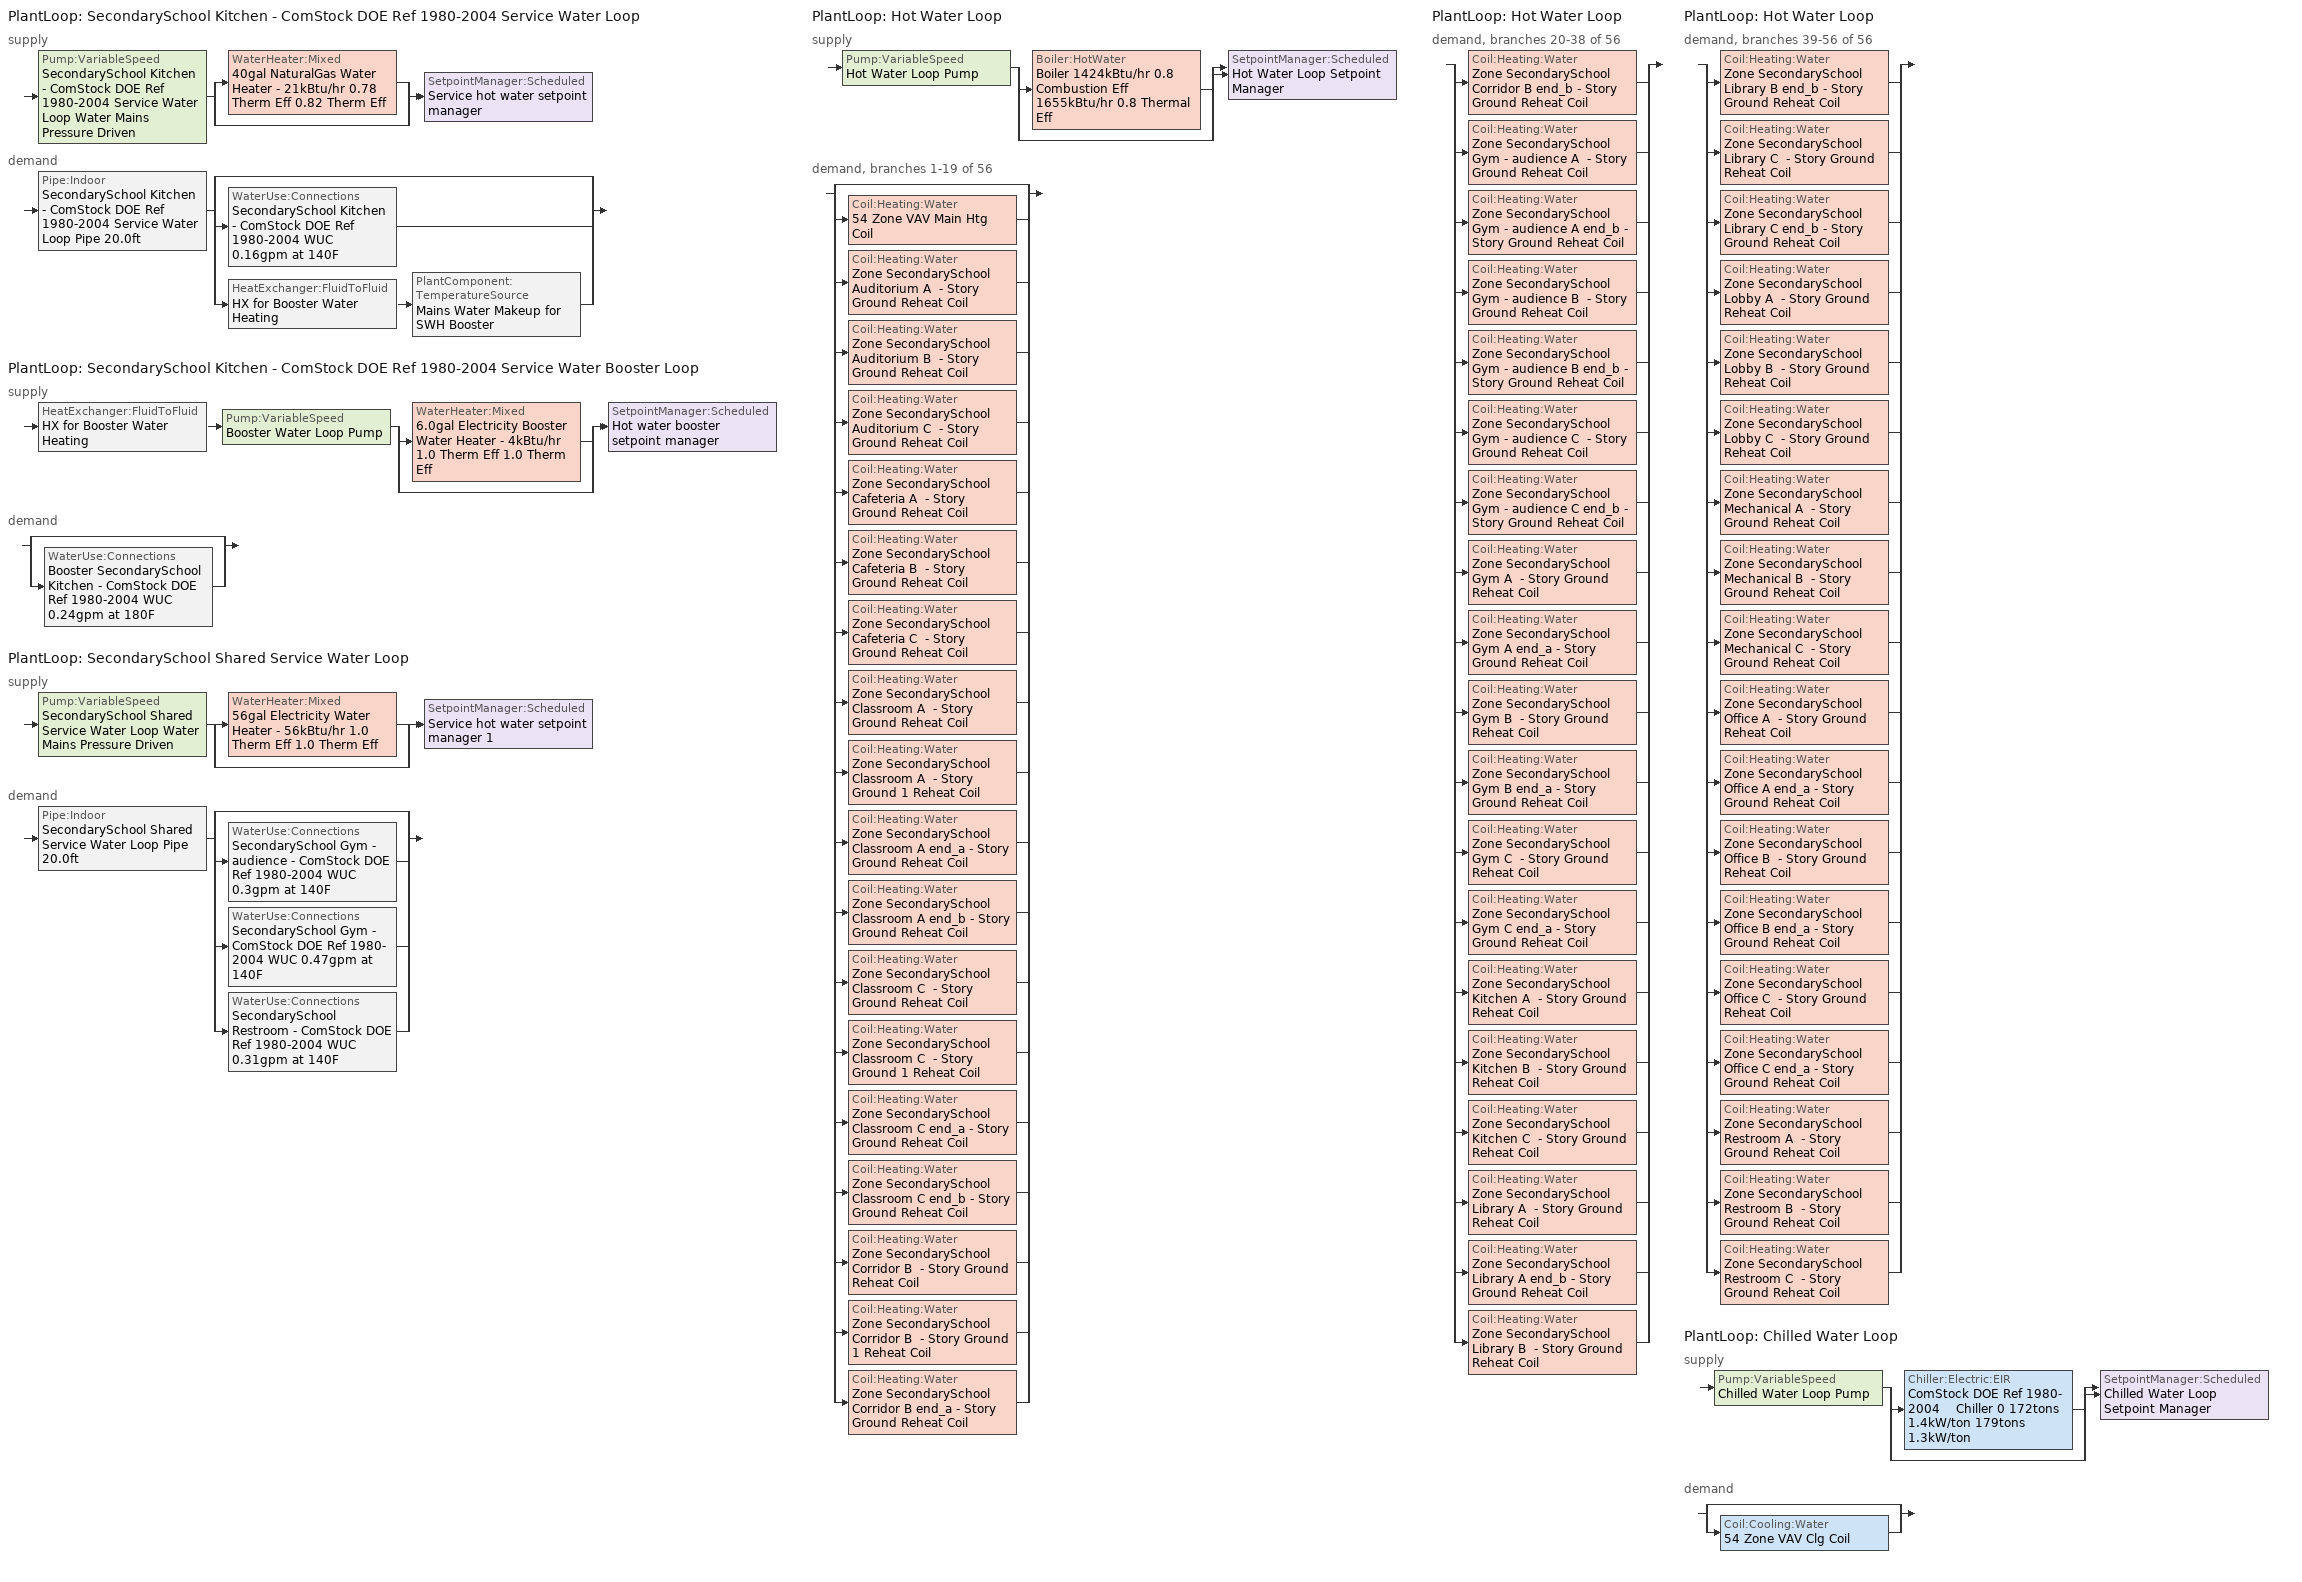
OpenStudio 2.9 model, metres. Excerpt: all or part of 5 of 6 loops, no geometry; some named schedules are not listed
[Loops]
PlantLoop 'SecondarySchool Kitchen - ComStock DOE Ref 1980-2004 Service Water Loop'
 supply: Pump:VariableSpeed 'SecondarySchool Kitchen - ComStock DOE Ref 1980-2004 Service Water Loop Water Mains Pressure Driven' > split
  | WaterHeater:Mixed '40gal NaturalGas Water Heater - 21kBtu/hr 0.78 Therm Eff 0.82 Therm Eff'
  | bypass
  join > SetpointManager:Scheduled 'Service hot water setpoint manager'
 demand: Pipe:Indoor 'SecondarySchool Kitchen - ComStock DOE Ref 1980-2004 Service Water Loop Pipe 20.0ft' > split
  | bypass
  | WaterUse:Connections 'SecondarySchool Kitchen - ComStock DOE Ref 1980-2004 WUC 0.16gpm at 140F'
  | HeatExchanger:FluidToFluid 'HX for Booster Water Heating' > PlantComponent:TemperatureSource 'Mains Water Makeup for SWH Booster'
PlantLoop 'SecondarySchool Kitchen - ComStock DOE Ref 1980-2004 Service Water Booster Loop'
 supply: HeatExchanger:FluidToFluid 'HX for Booster Water Heating' > Pump:VariableSpeed 'Booster Water Loop Pump' > split
  | WaterHeater:Mixed '6.0gal Electricity Booster Water Heater - 4kBtu/hr 1.0 Therm Eff 1.0 Therm Eff'
  | bypass
  join > SetpointManager:Scheduled 'Hot water booster setpoint manager'
 demand: split
  | bypass
  | WaterUse:Connections 'Booster SecondarySchool Kitchen - ComStock DOE Ref 1980-2004 WUC 0.24gpm at 180F'
PlantLoop 'SecondarySchool Shared Service Water Loop'
 supply: Pump:VariableSpeed 'SecondarySchool Shared Service Water Loop Water Mains Pressure Driven' > split
  | WaterHeater:Mixed '56gal Electricity Water Heater - 56kBtu/hr 1.0 Therm Eff 1.0 Therm Eff'
  | bypass
  join > SetpointManager:Scheduled 'Service hot water setpoint manager 1'
 demand: Pipe:Indoor 'SecondarySchool Shared Service Water Loop Pipe 20.0ft' > split
  | bypass
  | WaterUse:Connections 'SecondarySchool Gym - audience - ComStock DOE Ref 1980-2004 WUC 0.3gpm at 140F'
  | WaterUse:Connections 'SecondarySchool Gym - ComStock DOE Ref 1980-2004 WUC 0.47gpm at 140F'
  | WaterUse:Connections 'SecondarySchool Restroom - ComStock DOE Ref 1980-2004 WUC 0.31gpm at 140F'
PlantLoop 'Hot Water Loop'
 supply: Pump:VariableSpeed 'Hot Water Loop Pump' > split
  | Boiler:HotWater 'Boiler 1424kBtu/hr 0.8 Combustion Eff 1655kBtu/hr 0.8 Thermal Eff'
  | bypass
  join > SetpointManager:Scheduled 'Hot Water Loop Setpoint Manager'
 demand, branches 1-19 of 56: split
  | bypass
  | Coil:Heating:Water '54 Zone VAV Main Htg Coil'
  | Coil:Heating:Water 'Zone SecondarySchool Auditorium A  - Story Ground Reheat Coil'
  | Coil:Heating:Water 'Zone SecondarySchool Auditorium B  - Story Ground Reheat Coil'
  | Coil:Heating:Water 'Zone SecondarySchool Auditorium C  - Story Ground Reheat Coil'
  | Coil:Heating:Water 'Zone SecondarySchool Cafeteria A  - Story Ground Reheat Coil'
  | Coil:Heating:Water 'Zone SecondarySchool Cafeteria B  - Story Ground Reheat Coil'
  | Coil:Heating:Water 'Zone SecondarySchool Cafeteria C  - Story Ground Reheat Coil'
  | Coil:Heating:Water 'Zone SecondarySchool Classroom A  - Story Ground Reheat Coil'
  | Coil:Heating:Water 'Zone SecondarySchool Classroom A  - Story Ground 1 Reheat Coil'
  | Coil:Heating:Water 'Zone SecondarySchool Classroom A end_a - Story Ground Reheat Coil'
  | Coil:Heating:Water 'Zone SecondarySchool Classroom A end_b - Story Ground Reheat Coil'
  | Coil:Heating:Water 'Zone SecondarySchool Classroom C  - Story Ground Reheat Coil'
  | Coil:Heating:Water 'Zone SecondarySchool Classroom C  - Story Ground 1 Reheat Coil'
  | Coil:Heating:Water 'Zone SecondarySchool Classroom C end_a - Story Ground Reheat Coil'
  | Coil:Heating:Water 'Zone SecondarySchool Classroom C end_b - Story Ground Reheat Coil'
  | Coil:Heating:Water 'Zone SecondarySchool Corridor B  - Story Ground Reheat Coil'
  | Coil:Heating:Water 'Zone SecondarySchool Corridor B  - Story Ground 1 Reheat Coil'
  | Coil:Heating:Water 'Zone SecondarySchool Corridor B end_a - Story Ground Reheat Coil'
PlantLoop 'Hot Water Loop'
 demand, branches 20-38 of 56: split
  | Coil:Heating:Water 'Zone SecondarySchool Corridor B end_b - Story Ground Reheat Coil'
  | Coil:Heating:Water 'Zone SecondarySchool Gym - audience A  - Story Ground Reheat Coil'
  | Coil:Heating:Water 'Zone SecondarySchool Gym - audience A end_b - Story Ground Reheat Coil'
  | Coil:Heating:Water 'Zone SecondarySchool Gym - audience B  - Story Ground Reheat Coil'
  | Coil:Heating:Water 'Zone SecondarySchool Gym - audience B end_b - Story Ground Reheat Coil'
  | Coil:Heating:Water 'Zone SecondarySchool Gym - audience C  - Story Ground Reheat Coil'
  | Coil:Heating:Water 'Zone SecondarySchool Gym - audience C end_b - Story Ground Reheat Coil'
  | Coil:Heating:Water 'Zone SecondarySchool Gym A  - Story Ground Reheat Coil'
  | Coil:Heating:Water 'Zone SecondarySchool Gym A end_a - Story Ground Reheat Coil'
  | Coil:Heating:Water 'Zone SecondarySchool Gym B  - Story Ground Reheat Coil'
  | Coil:Heating:Water 'Zone SecondarySchool Gym B end_a - Story Ground Reheat Coil'
  | Coil:Heating:Water 'Zone SecondarySchool Gym C  - Story Ground Reheat Coil'
  | Coil:Heating:Water 'Zone SecondarySchool Gym C end_a - Story Ground Reheat Coil'
  | Coil:Heating:Water 'Zone SecondarySchool Kitchen A  - Story Ground Reheat Coil'
  | Coil:Heating:Water 'Zone SecondarySchool Kitchen B  - Story Ground Reheat Coil'
  | Coil:Heating:Water 'Zone SecondarySchool Kitchen C  - Story Ground Reheat Coil'
  | Coil:Heating:Water 'Zone SecondarySchool Library A  - Story Ground Reheat Coil'
  | Coil:Heating:Water 'Zone SecondarySchool Library A end_b - Story Ground Reheat Coil'
  | Coil:Heating:Water 'Zone SecondarySchool Library B  - Story Ground Reheat Coil'
PlantLoop 'Hot Water Loop'
 demand, branches 39-56 of 56: split
  | Coil:Heating:Water 'Zone SecondarySchool Library B end_b - Story Ground Reheat Coil'
  | Coil:Heating:Water 'Zone SecondarySchool Library C  - Story Ground Reheat Coil'
  | Coil:Heating:Water 'Zone SecondarySchool Library C end_b - Story Ground Reheat Coil'
  | Coil:Heating:Water 'Zone SecondarySchool Lobby A  - Story Ground Reheat Coil'
  | Coil:Heating:Water 'Zone SecondarySchool Lobby B  - Story Ground Reheat Coil'
  | Coil:Heating:Water 'Zone SecondarySchool Lobby C  - Story Ground Reheat Coil'
  | Coil:Heating:Water 'Zone SecondarySchool Mechanical A  - Story Ground Reheat Coil'
  | Coil:Heating:Water 'Zone SecondarySchool Mechanical B  - Story Ground Reheat Coil'
  | Coil:Heating:Water 'Zone SecondarySchool Mechanical C  - Story Ground Reheat Coil'
  | Coil:Heating:Water 'Zone SecondarySchool Office A  - Story Ground Reheat Coil'
  | Coil:Heating:Water 'Zone SecondarySchool Office A end_a - Story Ground Reheat Coil'
  | Coil:Heating:Water 'Zone SecondarySchool Office B  - Story Ground Reheat Coil'
  | Coil:Heating:Water 'Zone SecondarySchool Office B end_a - Story Ground Reheat Coil'
  | Coil:Heating:Water 'Zone SecondarySchool Office C  - Story Ground Reheat Coil'
  | Coil:Heating:Water 'Zone SecondarySchool Office C end_a - Story Ground Reheat Coil'
  | Coil:Heating:Water 'Zone SecondarySchool Restroom A  - Story Ground Reheat Coil'
  | Coil:Heating:Water 'Zone SecondarySchool Restroom B  - Story Ground Reheat Coil'
  | Coil:Heating:Water 'Zone SecondarySchool Restroom C  - Story Ground Reheat Coil'
PlantLoop 'Chilled Water Loop'
 supply: Pump:VariableSpeed 'Chilled Water Loop Pump' > split
  | Chiller:Electric:EIR 'ComStock DOE Ref 1980-2004    Chiller 0 172tons 1.4kW/ton 179tons 1.3kW/ton'
  | bypass
  join > SetpointManager:Scheduled 'Chilled Water Loop Setpoint Manager'
 demand: split
  | bypass
  | Coil:Cooling:Water '54 Zone VAV Clg Coil'
[Construction]
Uninsulated copper pipe 0.75in type L: Copper pipe 0.75in type L
Uninsulated copper pipe 0.75in type L 1: Copper pipe 0.75in type L 1
[Material] Roughness=Smooth; Thickness {m}=0.001143; Conductivity {W/m-K}=386; Density {kg/m3}=8906.27; Specific Heat {J/kg-K}=385.1856; Thermal Absorptance=0.9; Solar Absorptance=0.7; Visible Absorptance=0.7
Copper pipe 0.75in type L; Copper pipe 0.75in type L 1
[WaterUse:Connections]
Name | Water Use Equipment Name 1
SecondarySchool Gym - audience - ComStock DOE Ref 1980-2004 WUC 0.3gpm at 140F | SecondarySchool Gym - audience - ComStock DOE Ref 1980-2004 Service Water Use 0.3gpm at 140F
SecondarySchool Gym - ComStock DOE Ref 1980-2004 WUC 0.47gpm at 140F | SecondarySchool Gym - ComStock DOE Ref 1980-2004 Service Water Use 0.47gpm at 140F
Booster SecondarySchool Kitchen - ComStock DOE Ref 1980-2004 WUC 0.24gpm at 180F | Booster SecondarySchool Kitchen - ComStock DOE Ref 1980-2004 Service Water Use 0.24gpm at 180F
SecondarySchool Kitchen - ComStock DOE Ref 1980-2004 WUC 0.16gpm at 140F | SecondarySchool Kitchen - ComStock DOE Ref 1980-2004 Service Water Use 0.16gpm at 140F
SecondarySchool Restroom - ComStock DOE Ref 1980-2004 WUC 0.31gpm at 140F | SecondarySchool Restroom - ComStock DOE Ref 1980-2004 Service Water Use 0.31gpm at 140F
[WaterUse:Equipment:Definition] Sensible Fraction Schedule=Fraction Sensible - 0.2; Latent Fraction Schedule=Fraction Latent - 0.05
Name | Peak Flow Rate {m3/s} | Target Temperature Schedule
SecondarySchool Gym - audience - ComStock DOE Ref 1980-2004 Service Water Use Def 0.3gpm | 1.88363e-05 | Mixed Water At Faucet Temp - 140F
SecondarySchool Gym - ComStock DOE Ref 1980-2004 Service Water Use Def 0.47gpm | 2.98364e-05 | Mixed Water At Faucet Temp - 140F 1
Booster SecondarySchool Kitchen - ComStock DOE Ref 1980-2004 Service Water Use Def 0.24gpm | 1.48873e-05 | Mixed Water At Faucet Temp - 180F
SecondarySchool Kitchen - ComStock DOE Ref 1980-2004 Service Water Use Def 0.16gpm | 9.92483e-06 | Mixed Water At Faucet Temp - 140F 2
SecondarySchool Restroom - ComStock DOE Ref 1980-2004 Service Water Use Def 0.31gpm | 1.94903e-05 | Mixed Water At Faucet Temp - 140F 3
[WaterUse:Equipment] Flow Rate Fraction Schedule=SchoolSecondary BLDG_SWH_SCH
Name | Water Use Equipment Definition
SecondarySchool Gym - audience - ComStock DOE Ref 1980-2004 Service Water Use 0.3gpm at 140F | SecondarySchool Gym - audience - ComStock DOE Ref 1980-2004 Service Water Use Def 0.3gpm
SecondarySchool Gym - ComStock DOE Ref 1980-2004 Service Water Use 0.47gpm at 140F | SecondarySchool Gym - ComStock DOE Ref 1980-2004 Service Water Use Def 0.47gpm
Booster SecondarySchool Kitchen - ComStock DOE Ref 1980-2004 Service Water Use 0.24gpm at 180F | Booster SecondarySchool Kitchen - ComStock DOE Ref 1980-2004 Service Water Use Def 0.24gpm
SecondarySchool Kitchen - ComStock DOE Ref 1980-2004 Service Water Use 0.16gpm at 140F | SecondarySchool Kitchen - ComStock DOE Ref 1980-2004 Service Water Use Def 0.16gpm
SecondarySchool Restroom - ComStock DOE Ref 1980-2004 Service Water Use 0.31gpm at 140F | SecondarySchool Restroom - ComStock DOE Ref 1980-2004 Service Water Use Def 0.31gpm
[PlantLoop] Glycol Concentration=0; Plant Loop Volume {m3}=Autocalculate; Load Distribution Scheme=Optimal
Name | Maximum Loop Temperature {C} | Minimum Loop Temperature {C} | Fluid Type
SecondarySchool Kitchen - ComStock DOE Ref 1980-2004 Service Water Loop; SecondarySchool Shared Service Water Loop | 60 | 10
SecondarySchool Kitchen - ComStock DOE Ref 1980-2004 Service Water Booster Loop
Hot Water Loop |  | 10 | Water
Chilled Water Loop | 40 | 1
[Sizing:Plant] Sizing Option=NonCoincident; Zone Timesteps in Averaging Window=1; Coincident Sizing Factor Mode=None
Name | Loop Type | Design Loop Exit Temperature {C} | Loop Design Temperature Difference {deltaC}
SecondarySchool Kitchen - ComStock DOE Ref 1980-2004 Service Water Loop; SecondarySchool Shared Service Water Loop | Heating | 60 | 5
SecondarySchool Kitchen - ComStock DOE Ref 1980-2004 Service Water Booster Loop | Heating | 82.2222 | 5
Hot Water Loop | Heating | 82.2222 | 11.1111
Chilled Water Loop | Cooling | 6.66667 | 5.61111
[SetpointManager:Scheduled] Control Variable=Temperature
Name | Schedule | Setpoint Node or NodeList
Service hot water setpoint manager | Service Water Loop Temp - 140F | SecondarySchool Kitchen - ComStock DOE Ref 1980-2004 Service Water Loop Supply Outlet Node
Hot water booster setpoint manager | Service Water Booster Temp - 180.00000000000006F | SecondarySchool Kitchen - ComStock DOE Ref 1980-2004 Service Water Booster Loop Supply Outlet Node
Service hot water setpoint manager 1 | Service Water Loop Temp - 140F 1 | SecondarySchool Shared Service Water Loop Supply Outlet Node
Hot Water Loop Setpoint Manager | Hot Water Loop Temp - 180F | Hot Water Loop Supply Outlet Node
Chilled Water Loop Setpoint Manager | Chilled Water Loop Temp - 44F | Chilled Water Loop Supply Outlet Node
[Pump:VariableSpeed] Skin Loss Radiative Fraction=0.5; Design Power Sizing Method=PowerPerFlowPerPressure; Design Electric Power per Unit Flow Rate {W/(m3/s)}=348701.1; Design Shaft Power per Unit Flow Rate per Unit Head {W-s/m3-Pa}=1.28205; Design Minimum Flow Rate Fraction=0
Name | Rated Pump Head {Pa} | Motor Efficiency | Pump Control Type | Rated Power Consumption {W} | Minimum Flow Rate {m3/s} | Fraction of Motor Inefficiencies to Fluid Stream | Coefficient 1 of the Part Load Performance Curve | Coefficient 2 of the Part Load Performance Curve | Coefficient 3 of the Part Load Performance Curve | Coefficient 4 of the Part Load Performance Curve
SecondarySchool Kitchen - ComStock DOE Ref 1980-2004 Service Water Loop Water Mains Pressure Driven; SecondarySchool Shared Service Water Loop Water Mains Pressure Driven | 0.001 | 0.855 | Continuous
Booster Water Loop Pump | 0 | 1 | Continuous | 0 | 0
Hot Water Loop Pump | 179344 | 0.895 | Intermittent
Chilled Water Loop Pump | 179344 | 0.917 | Intermittent |  |  | 0 | 0 | 1 | 0 | 0
[WaterHeater:Mixed] Deadband Temperature Difference {deltaC}=2; Heater Control Type=Cycle; Off Cycle Parasitic Fuel Consumption Rate {W}=0; Off Cycle Parasitic Heat Fraction to Tank=0; On Cycle Parasitic Fuel Consumption Rate {W}=0; On Cycle Parasitic Heat Fraction to Tank=0; Ambient Temperature Indicator=Schedule; Use Side Effectiveness=1; Source Side Effectiveness=1; Use Side Design Flow Rate {m3/s}=autosize; Source Side Design Flow Rate {m3/s}=autosize; Indirect Water Heating Recovery Time {hr}=1.5; Source Side Flow Control Mode=IndirectHeatPrimarySetpoint
Name | Tank Volume {m3} | Setpoint Temperature Schedule | Maximum Temperature Limit {C} | Heater Maximum Capacity {W} | Heater Fuel Type | Heater Thermal Efficiency | Off Cycle Parasitic Fuel Type | On Cycle Parasitic Fuel Type | Ambient Temperature Schedule | Off Cycle Loss Coefficient to Ambient Temperature {W/K} | On Cycle Loss Coefficient to Ambient Temperature {W/K}
40gal NaturalGas Water Heater - 21kBtu/hr 0.78 Therm Eff 0.82 Therm Eff | 0.151416 | Service Water Loop Temp - 140F | 60 | 6026.89 | NaturalGas | 0.82 | NaturalGas | NaturalGas | Water Heater Ambient Temp Schedule - 70f | 2.81478 | 2.81478
6.0gal Electricity Booster Water Heater - 4kBtu/hr 1.0 Therm Eff 1.0 Therm Eff | 0.0227125 | Service Water Booster Temp - 180.00000000000006F | 82.2222 | 1157.16 | Electricity | 1 | Electricity | Electricity | Water Heater Ambient Temp Schedule - 70.0 | 2.26162 | 2.26162
56gal Electricity Water Heater - 56kBtu/hr 1.0 Therm Eff 1.0 Therm Eff | 0.213854 | Service Water Loop Temp - 140F 1 | 60 | 16556.9 | Electricity | 1 | Electricity | Electricity | Water Heater Ambient Temp Schedule - 70f 1 | 2.13324 | 2.13324
[Pipe:Indoor] Environment Type=Schedule; Pipe Inside Diameter {m}=0.019939; Pipe Length {m}=6.096
Name | Construction | Ambient Temperature Schedule | Ambient Air Velocity Schedule
SecondarySchool Kitchen - ComStock DOE Ref 1980-2004 Service Water Loop Pipe 20.0ft | Uninsulated copper pipe 0.75in type L | SecondarySchool Kitchen - ComStock DOE Ref 1980-2004 Service Water Loop Piping Air Temp - 70F | SecondarySchool Kitchen - ComStock DOE Ref 1980-2004 Service Water Loop Piping Air Velocity - 0.67mph
SecondarySchool Shared Service Water Loop Pipe 20.0ft | Uninsulated copper pipe 0.75in type L 1 | SecondarySchool Shared Service Water Loop Piping Air Temp - 70F | SecondarySchool Shared Service Water Loop Piping Air Velocity - 0.67mph
[HeatExchanger:FluidToFluid]
HX for Booster Water Heating: Loop Demand Side Design Flow Rate {m3/s}=autosize; Loop Supply Side Design Flow Rate {m3/s}=autosize; Heat Exchange Model Type=Ideal; Heat Exchanger U-Factor Times Area Value {W/K}=autosize; Control Type=UncontrolledOn; Minimum Temperature Difference to Activate Heat Exchanger {deltaC}=0.01; Heat Transfer Metering End Use Type=LoopToLoop; Component Override Cooling Control Temperature Mode=Loop; Sizing Factor=1; Operation Minimum Temperature Limit {C}=0; Operation Maximum Temperature Limit {C}=100
[PlantComponent:TemperatureSource]
Mains Water Makeup for SWH Booster: Design Volume Flow Rate {m3/s}=autosize; Temperature Specification Type=Scheduled; Source Temperature {C}=8; Source Temperature Schedule=Mains Water Temperature
[EnergyManagementSystem:Sensor] Output Variable or Output Meter Index Key=Environment
Name | Output Variable or Output Meter
Mains_Water_Temp_Sen | Site Mains Water Temperature
OAT | Site Outdoor Air Drybulb Temperature
[EnergyManagementSystem:Actuator] Actuated Component Control Type=Schedule Value
Name | Actuated Component | Actuated Component Type
Mains_Water_Temp_Act | Mains Water Temperature | Schedule:Constant
SYS54ZoneVAVHtgSch0 | SecondarySchool HtgSetp | Schedule:Year
SYS54ZoneVAVClgSch0 | SecondarySchool ClgSetp | Schedule:Year
SYS54ZoneVAVHtgSch1 | SecondarySchool HtgSetp BathCorrMechKitchen | Schedule:Year
SYS54ZoneVAVClgSch1 | SecondarySchool ClgSetp BathCorrMechKitchen | Schedule:Year
[EnergyManagementSystem:Program]
Mains_Water_Prg: SET Mains_Water_Temp_Act = Mains_Water_Temp_Sen
SYS54ZoneVAVOptimumStartProg0: IF DaylightSavings==0 && DayOfWeek>1 && Hour==5 && OAT<23.9 && OAT>1.7; SET SYS54ZoneVAVClgSch0 = 29.4; SET SYS54ZoneVAVHtgSch0 = 15.6; ELSEIF DaylightSavings==0 && DayOfWeek==1 && Hour==7 && OAT<23.9 && OAT>1.7; SET SYS54ZoneVAVClgSch0 = 29.4; SET SYS54ZoneVAVHtgSch0 = 15.6; ELSEIF DaylightSavings==1 && DayOfWeek>1 && Hour==4 && OAT<23.9 && OAT>1.7; SET SYS54ZoneVAVClgSch0 = 29.4; SET SYS54ZoneVAVHtgSch0 = 15.6; ELSEIF DaylightSavings==1 && DayOfWeek==1 && Hour==6 && OAT<23.9 && OAT>1.7; SET SYS54ZoneVAVClgSch0 = 29.4; SET SYS54ZoneVAVHtgSch0 = 15.6; ELSE; SET SYS54ZoneVAVClgSch0 = NULL; SET SYS54ZoneVAVHtgSch0 = NULL; ENDIF
SYS54ZoneVAVOptimumStartProg1: IF DaylightSavings==0 && DayOfWeek>1 && Hour==5 && OAT<23.9 && OAT>1.7; SET SYS54ZoneVAVClgSch1 = 29.4; SET SYS54ZoneVAVHtgSch1 = 15.6; ELSEIF DaylightSavings==0 && DayOfWeek==1 && Hour==7 && OAT<23.9 && OAT>1.7; SET SYS54ZoneVAVClgSch1 = 29.4; SET SYS54ZoneVAVHtgSch1 = 15.6; ELSEIF DaylightSavings==1 && DayOfWeek>1 && Hour==4 && OAT<23.9 && OAT>1.7; SET SYS54ZoneVAVClgSch1 = 29.4; SET SYS54ZoneVAVHtgSch1 = 15.6; ELSEIF DaylightSavings==1 && DayOfWeek==1 && Hour==6 && OAT<23.9 && OAT>1.7; SET SYS54ZoneVAVClgSch1 = 29.4; SET SYS54ZoneVAVHtgSch1 = 15.6; ELSE; SET SYS54ZoneVAVClgSch1 = NULL; SET SYS54ZoneVAVHtgSch1 = NULL; ENDIF
[EnergyManagementSystem:ProgramCallingManager]
Mains_Water_Prg_Mgr: BeginTimestepBeforePredictor; Mains_Water_Prg
SYS54ZoneVAVOptimumStartCallingManager0: BeginTimestepBeforePredictor; SYS54ZoneVAVOptimumStartProg0
SYS54ZoneVAVOptimumStartCallingManager1: BeginTimestepBeforePredictor; SYS54ZoneVAVOptimumStartProg1
[Boiler:HotWater]
Boiler 1424kBtu/hr 0.8 Combustion Eff 1655kBtu/hr 0.8 Thermal Eff: Fuel Type=NaturalGas; Nominal Thermal Efficiency=0.8; Efficiency Curve Temperature Evaluation Variable=LeavingBoiler; Normalized Boiler Efficiency Curve=Boiler with No Minimum Turndown; Design Water Outlet Temperature {C}=82.2222; Minimum Part Load Ratio=0; Maximum Part Load Ratio=1.2; Optimum Part Load Ratio=1; Water Outlet Upper Temperature Limit {C}=95; Boiler Flow Mode=LeavingSetpointModulated; Parasitic Electric Load {W}=0; Sizing Factor=1
[Chiller:Electric:EIR]
ComStock DOE Ref 1980-2004    Chiller 0 172tons 1.4kW/ton 179tons 1.3kW/ton: Reference Capacity {W}=Autosize; Reference COP {W/W}=2.80239; Reference Leaving Chilled Water Temperature {C}=6.66667; Reference Entering Condenser Fluid Temperature {C}=35; Cooling Capacity Function of Temperature Curve=AirCooled_Chiller_2010_PathA_CAPFT; Electric Input to Cooling Output Ratio Function of Temperature Curve=AirCooled_Chiller_2010_PathA_EIRFT; Electric Input to Cooling Output Ratio Function of Part Load Ratio Curve=AirCooled_Chiller_AllCapacities_2004_2010_EIRFPLR; Minimum Part Load Ratio=0.15; Maximum Part Load Ratio=1; Optimum Part Load Ratio=1; Minimum Unloading Ratio=0.25; Condenser Type=AirCooled; Leaving Chilled Water Lower Temperature Limit {C}=2.22222; Chiller Flow Mode=ConstantFlow; Design Heat Recovery Water Flow Rate {m3/s}=0; Sizing Factor=1; Basin Heater Capacity {W/K}=0; Basin Heater Setpoint Temperature {C}=10
[Coil:Heating:Water] Availability Schedule=Always On Discrete; Rated Inlet Water Temperature {C}=82.2222; Rated Outlet Water Temperature {C}=71.1111
Name | Rated Inlet Air Temperature {C} | Rated Outlet Air Temperature {C}
54 Zone VAV Main Htg Coil | 7.22222 | 12.7778
Zone SecondarySchool Auditorium A  - Story Ground Reheat Coil; Zone SecondarySchool Auditorium B  - Story Ground Reheat Coil; Zone SecondarySchool Auditorium C  - Story Ground Reheat Coil; Zone SecondarySchool Cafeteria A  - Story Ground Reheat Coil; Zone SecondarySchool Cafeteria B  - Story Ground Reheat Coil; Zone SecondarySchool Cafeteria C  - Story Ground Reheat Coil; Zone SecondarySchool Classroom A  - Story Ground Reheat Coil; Zone SecondarySchool Classroom A  - Story Ground 1 Reheat Coil; Zone SecondarySchool Classroom A end_a - Story Ground Reheat Coil; Zone SecondarySchool Classroom A end_b - Story Ground Reheat Coil; Zone SecondarySchool Classroom C  - Story Ground Reheat Coil; Zone SecondarySchool Classroom C  - Story Ground 1 Reheat Coil; Zone SecondarySchool Classroom C end_a - Story Ground Reheat Coil; Zone SecondarySchool Classroom C end_b - Story Ground Reheat Coil; Zone SecondarySchool Corridor B  - Story Ground Reheat Coil; Zone SecondarySchool Corridor B  - Story Ground 1 Reheat Coil; Zone SecondarySchool Corridor B end_a - Story Ground Reheat Coil; Zone SecondarySchool Corridor B end_b - Story Ground Reheat Coil; Zone SecondarySchool Gym - audience A  - Story Ground Reheat Coil; Zone SecondarySchool Gym - audience A end_b - Story Ground Reheat Coil; Zone SecondarySchool Gym - audience B  - Story Ground Reheat Coil; Zone SecondarySchool Gym - audience B end_b - Story Ground Reheat Coil; Zone SecondarySchool Gym - audience C  - Story Ground Reheat Coil; Zone SecondarySchool Gym - audience C end_b - Story Ground Reheat Coil; Zone SecondarySchool Gym A  - Story Ground Reheat Coil; Zone SecondarySchool Gym A end_a - Story Ground Reheat Coil; Zone SecondarySchool Gym B  - Story Ground Reheat Coil; Zone SecondarySchool Gym B end_a - Story Ground Reheat Coil; Zone SecondarySchool Gym C  - Story Ground Reheat Coil; Zone SecondarySchool Gym C end_a - Story Ground Reheat Coil; Zone SecondarySchool Kitchen A  - Story Ground Reheat Coil; Zone SecondarySchool Kitchen B  - Story Ground Reheat Coil; Zone SecondarySchool Kitchen C  - Story Ground Reheat Coil; Zone SecondarySchool Library A  - Story Ground Reheat Coil; Zone SecondarySchool Library A end_b - Story Ground Reheat Coil; Zone SecondarySchool Library B  - Story Ground Reheat Coil; Zone SecondarySchool Library B end_b - Story Ground Reheat Coil; Zone SecondarySchool Library C  - Story Ground Reheat Coil; Zone SecondarySchool Library C end_b - Story Ground Reheat Coil; Zone SecondarySchool Lobby A  - Story Ground Reheat Coil; Zone SecondarySchool Lobby B  - Story Ground Reheat Coil; Zone SecondarySchool Lobby C  - Story Ground Reheat Coil; Zone SecondarySchool Mechanical A  - Story Ground Reheat Coil; Zone SecondarySchool Mechanical B  - Story Ground Reheat Coil; Zone SecondarySchool Mechanical C  - Story Ground Reheat Coil; Zone SecondarySchool Office A  - Story Ground Reheat Coil; Zone SecondarySchool Office A end_a - Story Ground Reheat Coil; Zone SecondarySchool Office B  - Story Ground Reheat Coil; Zone SecondarySchool Office B end_a - Story Ground Reheat Coil; Zone SecondarySchool Office C  - Story Ground Reheat Coil; Zone SecondarySchool Office C end_a - Story Ground Reheat Coil; Zone SecondarySchool Restroom A  - Story Ground Reheat Coil; Zone SecondarySchool Restroom B  - Story Ground Reheat Coil; Zone SecondarySchool Restroom C  - Story Ground Reheat Coil | 12.7778 | 40
[Controller:WaterCoil] Minimum Actuated Flow {m3/s}=0
Name | Water Coil | Action | Controller Convergence Tolerance {deltaC}
54 Zone VAV Main Htg Coil Controller | 54 Zone VAV Main Htg Coil | Normal | 0.0001
54 Zone VAV Clg Coil Controller | 54 Zone VAV Clg Coil | Reverse
Zone SecondarySchool Auditorium A  - Story Ground Reheat Coil Controller | Zone SecondarySchool Auditorium A  - Story Ground Reheat Coil | Normal | 0.0001
Zone SecondarySchool Auditorium B  - Story Ground Reheat Coil Controller | Zone SecondarySchool Auditorium B  - Story Ground Reheat Coil | Normal | 0.0001
Zone SecondarySchool Auditorium C  - Story Ground Reheat Coil Controller | Zone SecondarySchool Auditorium C  - Story Ground Reheat Coil | Normal | 0.0001
Zone SecondarySchool Cafeteria A  - Story Ground Reheat Coil Controller | Zone SecondarySchool Cafeteria A  - Story Ground Reheat Coil | Normal | 0.0001
Zone SecondarySchool Cafeteria B  - Story Ground Reheat Coil Controller | Zone SecondarySchool Cafeteria B  - Story Ground Reheat Coil | Normal | 0.0001
Zone SecondarySchool Cafeteria C  - Story Ground Reheat Coil Controller | Zone SecondarySchool Cafeteria C  - Story Ground Reheat Coil | Normal | 0.0001
Zone SecondarySchool Classroom A  - Story Ground Reheat Coil Controller | Zone SecondarySchool Classroom A  - Story Ground Reheat Coil | Normal | 0.0001
Zone SecondarySchool Classroom A  - Story Ground 1 Reheat Coil Controller | Zone SecondarySchool Classroom A  - Story Ground 1 Reheat Coil | Normal | 0.0001
Zone SecondarySchool Classroom A end_a - Story Ground Reheat Coil Controller | Zone SecondarySchool Classroom A end_a - Story Ground Reheat Coil | Normal | 0.0001
Zone SecondarySchool Classroom A end_b - Story Ground Reheat Coil Controller | Zone SecondarySchool Classroom A end_b - Story Ground Reheat Coil | Normal | 0.0001
Zone SecondarySchool Classroom C  - Story Ground Reheat Coil Controller | Zone SecondarySchool Classroom C  - Story Ground Reheat Coil | Normal | 0.0001
Zone SecondarySchool Classroom C  - Story Ground 1 Reheat Coil Controller | Zone SecondarySchool Classroom C  - Story Ground 1 Reheat Coil | Normal | 0.0001
Zone SecondarySchool Classroom C end_a - Story Ground Reheat Coil Controller | Zone SecondarySchool Classroom C end_a - Story Ground Reheat Coil | Normal | 0.0001
Zone SecondarySchool Classroom C end_b - Story Ground Reheat Coil Controller | Zone SecondarySchool Classroom C end_b - Story Ground Reheat Coil | Normal | 0.0001
Zone SecondarySchool Corridor B  - Story Ground Reheat Coil Controller | Zone SecondarySchool Corridor B  - Story Ground Reheat Coil | Normal | 0.0001
Zone SecondarySchool Corridor B  - Story Ground 1 Reheat Coil Controller | Zone SecondarySchool Corridor B  - Story Ground 1 Reheat Coil | Normal | 0.0001
Zone SecondarySchool Corridor B end_a - Story Ground Reheat Coil Controller | Zone SecondarySchool Corridor B end_a - Story Ground Reheat Coil | Normal | 0.0001
Zone SecondarySchool Corridor B end_b - Story Ground Reheat Coil Controller | Zone SecondarySchool Corridor B end_b - Story Ground Reheat Coil | Normal | 0.0001
Zone SecondarySchool Gym - audience A  - Story Ground Reheat Coil Controller | Zone SecondarySchool Gym - audience A  - Story Ground Reheat Coil | Normal | 0.0001
Zone SecondarySchool Gym - audience A end_b - Story Ground Reheat Coil Controller | Zone SecondarySchool Gym - audience A end_b - Story Ground Reheat Coil | Normal | 0.0001
Zone SecondarySchool Gym - audience B  - Story Ground Reheat Coil Controller | Zone SecondarySchool Gym - audience B  - Story Ground Reheat Coil | Normal | 0.0001
Zone SecondarySchool Gym - audience B end_b - Story Ground Reheat Coil Controller | Zone SecondarySchool Gym - audience B end_b - Story Ground Reheat Coil | Normal | 0.0001
Zone SecondarySchool Gym - audience C  - Story Ground Reheat Coil Controller | Zone SecondarySchool Gym - audience C  - Story Ground Reheat Coil | Normal | 0.0001
Zone SecondarySchool Gym - audience C end_b - Story Ground Reheat Coil Controller | Zone SecondarySchool Gym - audience C end_b - Story Ground Reheat Coil | Normal | 0.0001
Zone SecondarySchool Gym A  - Story Ground Reheat Coil Controller | Zone SecondarySchool Gym A  - Story Ground Reheat Coil | Normal | 0.0001
Zone SecondarySchool Gym A end_a - Story Ground Reheat Coil Controller | Zone SecondarySchool Gym A end_a - Story Ground Reheat Coil | Normal | 0.0001
Zone SecondarySchool Gym B  - Story Ground Reheat Coil Controller | Zone SecondarySchool Gym B  - Story Ground Reheat Coil | Normal | 0.0001
Zone SecondarySchool Gym B end_a - Story Ground Reheat Coil Controller | Zone SecondarySchool Gym B end_a - Story Ground Reheat Coil | Normal | 0.0001
Zone SecondarySchool Gym C  - Story Ground Reheat Coil Controller | Zone SecondarySchool Gym C  - Story Ground Reheat Coil | Normal | 0.0001
Zone SecondarySchool Gym C end_a - Story Ground Reheat Coil Controller | Zone SecondarySchool Gym C end_a - Story Ground Reheat Coil | Normal | 0.0001
Zone SecondarySchool Kitchen A  - Story Ground Reheat Coil Controller | Zone SecondarySchool Kitchen A  - Story Ground Reheat Coil | Normal | 0.0001
Zone SecondarySchool Kitchen B  - Story Ground Reheat Coil Controller | Zone SecondarySchool Kitchen B  - Story Ground Reheat Coil | Normal | 0.0001
Zone SecondarySchool Kitchen C  - Story Ground Reheat Coil Controller | Zone SecondarySchool Kitchen C  - Story Ground Reheat Coil | Normal | 0.0001
Zone SecondarySchool Library A  - Story Ground Reheat Coil Controller | Zone SecondarySchool Library A  - Story Ground Reheat Coil | Normal | 0.0001
Zone SecondarySchool Library A end_b - Story Ground Reheat Coil Controller | Zone SecondarySchool Library A end_b - Story Ground Reheat Coil | Normal | 0.0001
Zone SecondarySchool Library B  - Story Ground Reheat Coil Controller | Zone SecondarySchool Library B  - Story Ground Reheat Coil | Normal | 0.0001
Zone SecondarySchool Library B end_b - Story Ground Reheat Coil Controller | Zone SecondarySchool Library B end_b - Story Ground Reheat Coil | Normal | 0.0001
Zone SecondarySchool Library C  - Story Ground Reheat Coil Controller | Zone SecondarySchool Library C  - Story Ground Reheat Coil | Normal | 0.0001
Zone SecondarySchool Library C end_b - Story Ground Reheat Coil Controller | Zone SecondarySchool Library C end_b - Story Ground Reheat Coil | Normal | 0.0001
Zone SecondarySchool Lobby A  - Story Ground Reheat Coil Controller | Zone SecondarySchool Lobby A  - Story Ground Reheat Coil | Normal | 0.0001
Zone SecondarySchool Lobby B  - Story Ground Reheat Coil Controller | Zone SecondarySchool Lobby B  - Story Ground Reheat Coil | Normal | 0.0001
Zone SecondarySchool Lobby C  - Story Ground Reheat Coil Controller | Zone SecondarySchool Lobby C  - Story Ground Reheat Coil | Normal | 0.0001
Zone SecondarySchool Mechanical A  - Story Ground Reheat Coil Controller | Zone SecondarySchool Mechanical A  - Story Ground Reheat Coil | Normal | 0.0001
Zone SecondarySchool Mechanical B  - Story Ground Reheat Coil Controller | Zone SecondarySchool Mechanical B  - Story Ground Reheat Coil | Normal | 0.0001
Zone SecondarySchool Mechanical C  - Story Ground Reheat Coil Controller | Zone SecondarySchool Mechanical C  - Story Ground Reheat Coil | Normal | 0.0001
Zone SecondarySchool Office A  - Story Ground Reheat Coil Controller | Zone SecondarySchool Office A  - Story Ground Reheat Coil | Normal | 0.0001
Zone SecondarySchool Office A end_a - Story Ground Reheat Coil Controller | Zone SecondarySchool Office A end_a - Story Ground Reheat Coil | Normal | 0.0001
Zone SecondarySchool Office B  - Story Ground Reheat Coil Controller | Zone SecondarySchool Office B  - Story Ground Reheat Coil | Normal | 0.0001
Zone SecondarySchool Office B end_a - Story Ground Reheat Coil Controller | Zone SecondarySchool Office B end_a - Story Ground Reheat Coil | Normal | 0.0001
Zone SecondarySchool Office C  - Story Ground Reheat Coil Controller | Zone SecondarySchool Office C  - Story Ground Reheat Coil | Normal | 0.0001
Zone SecondarySchool Office C end_a - Story Ground Reheat Coil Controller | Zone SecondarySchool Office C end_a - Story Ground Reheat Coil | Normal | 0.0001
Zone SecondarySchool Restroom A  - Story Ground Reheat Coil Controller | Zone SecondarySchool Restroom A  - Story Ground Reheat Coil | Normal | 0.0001
Zone SecondarySchool Restroom B  - Story Ground Reheat Coil Controller | Zone SecondarySchool Restroom B  - Story Ground Reheat Coil | Normal | 0.0001
Zone SecondarySchool Restroom C  - Story Ground Reheat Coil Controller | Zone SecondarySchool Restroom C  - Story Ground Reheat Coil | Normal | 0.0001
[Coil:Cooling:Water]
54 Zone VAV Clg Coil: Availability Schedule=Always On Discrete; Design Inlet Water Temperature {C}=Autosize; Heat Exchanger Configuration=CrossFlow
[AvailabilityManager:NightCycle]
Availability Manager Night Cycle 1: Applicability Schedule=Always On Discrete; Control Type=CycleOnAny; Thermostat Tolerance {deltaC}=1; Cycling Run Time {s}=1800
[HeatExchanger:AirToAir:SensibleAndLatent]
54 Zone VAV ERV: Availability Schedule=Always On Discrete; Nominal Supply Air Flow Rate {m3/s}=autosize; Sensible Effectiveness at 100% Heating Air Flow=0.5; Latent Effectiveness at 100% Heating Air Flow=0.5; Sensible Effectiveness at 75% Heating Air Flow=0.5; Latent Effectiveness at 75% Heating Air Flow=0.5; Sensible Effectiveness at 100% Cooling Air Flow=0.5; Latent Effectiveness at 100% Cooling Air Flow=0.5; Sensible Effectiveness at 75% Cooling Air Flow=0.5; Latent Effectiveness at 75% Cooling Air Flow=0.5; Nominal Electric Power {W}=6989.2; Supply Air Outlet Temperature Control=No; Heat Exchanger Type=Rotary; Frost Control Type=ExhaustOnly; Threshold Temperature {C}=-23.3; Initial Defrost Time Fraction=0.167; Rate of Defrost Time Fraction Increase {1/K}=1.44; Economizer Lockout=Yes
[SetpointManager:OutdoorAirPretreat]
Setpoint Manager Outdoor Air Pretreat 1: Minimum Setpoint Temperature {C}=-99; Maximum Setpoint Temperature {C}=99; Minimum Setpoint Humidity Ratio {kgWater/kgDryAir}=1e-05; Maximum Setpoint Humidity Ratio {kgWater/kgDryAir}=1
[Schedule:Ruleset]
Name | Default Day Schedule | Summer Design Day Schedule | Winter Design Day Schedule
SchoolSecondary BLDG_SWH_SCH | SchoolSecondary BLDG_SWH_SCH Default | SchoolSecondary BLDG_SWH_SCH Summer Design Day | SchoolSecondary BLDG_SWH_SCH Winter Design Day
Fraction Sensible - 0.2 | Fraction Sensible - 0.2 Default
Fraction Latent - 0.05 | Fraction Latent - 0.05 Default
Mixed Water At Faucet Temp - 140F | Mixed Water At Faucet Temp - 140F Default
Mixed Water At Faucet Temp - 140F 1 | Mixed Water At Faucet Temp - 140F Default 1
Mixed Water At Faucet Temp - 180F | Mixed Water At Faucet Temp - 180F Default
Mixed Water At Faucet Temp - 140F 2 | Mixed Water At Faucet Temp - 140F Default 2
Service Water Loop Temp - 140F | Service Water Loop Temp - 140F Default
Water Heater Ambient Temp Schedule - 70f | Water Heater Ambient Temp Schedule - 70f Default
SecondarySchool Kitchen - ComStock DOE Ref 1980-2004 Service Water Loop Piping Air Temp - 70F | SecondarySchool Kitchen - ComStock DOE Ref 1980-2004 Service Water Loop Piping Air Temp - 70F Default
SecondarySchool Kitchen - ComStock DOE Ref 1980-2004 Service Water Loop Piping Air Velocity - 0.67mph | SecondarySchool Kitchen - ComStock DOE Ref 1980-2004 Service Water Loop Piping Air Velocity - 0.67mph Default
Service Water Booster Temp - 180.00000000000006F | Service Water Booster Temp - 180.00000000000006F Default
Water Heater Ambient Temp Schedule - 70.0 | Water Heater Ambient Temp Schedule - 70.0 Default
Mixed Water At Faucet Temp - 140F 3 | Mixed Water At Faucet Temp - 140F Default 3
Service Water Loop Temp - 140F 1 | Service Water Loop Temp - 140F Default 1
Water Heater Ambient Temp Schedule - 70f 1 | Water Heater Ambient Temp Schedule - 70f Default 1
SecondarySchool Shared Service Water Loop Piping Air Temp - 70F | SecondarySchool Shared Service Water Loop Piping Air Temp - 70F Default
SecondarySchool Shared Service Water Loop Piping Air Velocity - 0.67mph | SecondarySchool Shared Service Water Loop Piping Air Velocity - 0.67mph Default
SecondarySchool HtgSetp | SecondarySchool HtgSetp Default | SecondarySchool HtgSetp Summer Design Day | SecondarySchool HtgSetp Winter Design Day
SecondarySchool ClgSetp | SecondarySchool ClgSetp Default | SecondarySchool ClgSetp Summer Design Day | SecondarySchool ClgSetp Winter Design Day
SecondarySchool HtgSetp BathCorrMechKitchen | SecondarySchool HtgSetp BathCorrMechKitchen Default | SecondarySchool HtgSetp BathCorrMechKitchen Summer Design Day | SecondarySchool HtgSetp BathCorrMechKitchen Winter Design Day
SecondarySchool ClgSetp BathCorrMechKitchen | SecondarySchool ClgSetp BathCorrMechKitchen Default | SecondarySchool ClgSetp BathCorrMechKitchen Summer Design Day | SecondarySchool ClgSetp BathCorrMechKitchen Winter Design Day
Hot Water Loop Temp - 180F | Hot Water Loop Temp - 180F Default
Chilled Water Loop Temp - 44F | Chilled Water Loop Temp - 44F Default
[Schedule:Day]
SchoolSecondary BLDG_SWH_SCH Default; SchoolSecondary BLDG_SWH_SCH Sat Day; SchoolSecondary BLDG_SWH_SCH Sun|Sat Day; SchoolSecondary BLDG_SWH_SCH Sun|Sat Day 1; autogen Schedule Rule 45 6_day_sch; autogen Schedule Rule 44 7_day_sch; autogen Schedule Rule 43 8_day_sch: Yes, 24, 0, 0
SchoolSecondary BLDG_SWH_SCH Summer Design Day: 7, 0, 0.05, 8, 0, 0.1, 9, 0, 0.34, 10, 0, 0.6, 11, 0, 0.63, 12, 0, 0.72, 13, 0, 0.79, 14, 0, 0.83, 15, 0, 0.61, 16, 0, 0.65, 18, 0, 0.1, 19, 0, 0.19, 20, 0, 0.25, 22, 0, 0.22, 23, 0, 0.12, 24, 0, 0.09
SchoolSecondary BLDG_SWH_SCH Wkdy Day; SchoolSecondary BLDG_SWH_SCH Wkdy Day 2: Yes, 6, 15, 0, 6, 30, 0.085, 6, 45, 0.17, 7, 0, 0.255, 7, 15, 0.34, 7, 30, 0.435, 7, 45, 0.53, 8, 0, 0.625, 8, 15, 0.72, 8, 30, 0.7375, 8, 45, 0.755, 9, 0, 0.7725, 9, 15, 0.79, 9, 30, 0.8, 9, 45, 0.81, 10, 0, 0.82, 10, 15, 0.83, 10, 30, 0.775, 10, 45, 0.72, 11, 0, 0.665, 11, 15, 0.61, 11, 30, 0.62, 11, 45, 0.63, 12, 0, 0.64, 12, 15, 0.65, 12, 30, 0.535, 12, 45, 0.42, 13, 0, 0.305, 13, 15, 0.19, 13, 30, 0.205, 13, 45, 0.22, 14, 0, 0.235, 14, 15, 0.25, 14, 30, 0.1875, 14, 45, 0.125, 15, 0, 0.0625, 15, 15, 0, 24, 0, 0
SchoolSecondary BLDG_SWH_SCH Wkdy Day 1: Yes, 4, 45, 0, 5, 0, 0.00625, 5, 15, 0.0125, 5, 30, 0.01875, 5, 45, 0.025, 6, 0, 0.03125, 6, 15, 0.0375, 6, 30, 0.04375, 6, 45, 0.05, 7, 0, 0.05625, 7, 15, 0.0625, 7, 30, 0.06875, 7, 45, 0.075, 8, 0, 0.08125, 8, 15, 0.0875, 8, 30, 0.09375, 8, 45, 0.1, 9, 0, 0.1075, 9, 15, 0.115, 9, 30, 0.1225, 9, 45, 0.13, 10, 0, 0.1375, 10, 15, 0.145, 10, 30, 0.1525, 10, 45, 0.16, 11, 0, 0.1675, 11, 15, 0.175, 11, 30, 0.1825, 11, 45, 0.19, 12, 0, 0.1975, 12, 15, 0.205, 12, 30, 0.2125, 12, 45, 0.22, 13, 0, 0.2275, 13, 15, 0.235, 13, 30, 0.2425, 13, 45, 0.25, 14, 0, 0.158333, 14, 15, 0.126667, 14, 30, 0.095, 14, 45, 0.0633333, 15, 0, 0.0316667, 15, 15, 0, 24, 0, 0
SchoolSecondary BLDG_SWH_SCH Winter Design Day: 9, 0, 0.03, 13, 0, 0.05, 24, 0, 0.03
Fraction Sensible - 0.2 Default: 24, 0, 0.2
Fraction Latent - 0.05 Default: 24, 0, 0.05
Mixed Water At Faucet Temp - 140F Default; Mixed Water At Faucet Temp - 140F Default 1; Mixed Water At Faucet Temp - 140F Default 2; Service Water Loop Temp - 140F Default; Mixed Water At Faucet Temp - 140F Default 3; Service Water Loop Temp - 140F Default 1: 24, 0, 60
Mixed Water At Faucet Temp - 180F Default; Service Water Booster Temp - 180.00000000000006F Default; Hot Water Loop Temp - 180F Default: 24, 0, 82.2222
Water Heater Ambient Temp Schedule - 70f Default; SecondarySchool Kitchen - ComStock DOE Ref 1980-2004 Service Water Loop Piping Air Temp - 70F Default; Water Heater Ambient Temp Schedule - 70.0 Default; Water Heater Ambient Temp Schedule - 70f Default 1; SecondarySchool Shared Service Water Loop Piping Air Temp - 70F Default: 24, 0, 21.1111
SecondarySchool Kitchen - ComStock DOE Ref 1980-2004 Service Water Loop Piping Air Velocity - 0.67mph Default; SecondarySchool Shared Service Water Loop Piping Air Velocity - 0.67mph Default: 24, 0, 0.3
SecondarySchool HtgSetp Default: Yes, 6, 0, 16, 21, 0, 21, 24, 0, 16
SecondarySchool HtgSetp Summer Design Day: 24, 0, 16
SecondarySchool HtgSetp Winter Design Day: 24, 0, 21
Chilled Water Loop Temp - 44F Default: 24, 0, 6.66667
[Schedule:Rule]
Schedule Rule 43: Schedule Ruleset=SchoolSecondary BLDG_SWH_SCH; Rule Order=5; Day Schedule=SchoolSecondary BLDG_SWH_SCH Sat Day; Apply Saturday=Yes; Date Specification Type=DateRange; Start Month=9; Start Day=16; End Month=12; End Day=31
Schedule Rule 44: Schedule Ruleset=SchoolSecondary BLDG_SWH_SCH; Rule Order=4; Day Schedule=SchoolSecondary BLDG_SWH_SCH Sun|Sat Day; Apply Saturday=Yes; Date Specification Type=DateRange; Start Month=1; Start Day=1; End Month=6; End Day=15; Apply Sunday=Yes
Schedule Rule 45: Schedule Ruleset=SchoolSecondary BLDG_SWH_SCH; Rule Order=3; Day Schedule=SchoolSecondary BLDG_SWH_SCH Sun|Sat Day 1; Apply Saturday=Yes; Date Specification Type=DateRange; Start Month=6; Start Day=16; End Month=9; End Day=15; Apply Sunday=Yes
Schedule Rule 46: Schedule Ruleset=SchoolSecondary BLDG_SWH_SCH; Rule Order=2; Day Schedule=SchoolSecondary BLDG_SWH_SCH Wkdy Day; Date Specification Type=DateRange; Start Month=1; Start Day=1; End Month=6; End Day=15; Apply Monday=Yes; Apply Tuesday=Yes; Apply Wednesday=Yes; Apply Thursday=Yes; Apply Friday=Yes
Schedule Rule 47: Schedule Ruleset=SchoolSecondary BLDG_SWH_SCH; Rule Order=1; Day Schedule=SchoolSecondary BLDG_SWH_SCH Wkdy Day 1; Date Specification Type=DateRange; Start Month=6; Start Day=16; End Month=9; End Day=15; Apply Monday=Yes; Apply Tuesday=Yes; Apply Wednesday=Yes; Apply Thursday=Yes; Apply Friday=Yes
Schedule Rule 48: Schedule Ruleset=SchoolSecondary BLDG_SWH_SCH; Rule Order=0; Day Schedule=SchoolSecondary BLDG_SWH_SCH Wkdy Day 2; Date Specification Type=DateRange; Start Month=9; Start Day=16; End Month=12; End Day=31; Apply Monday=Yes; Apply Tuesday=Yes; Apply Wednesday=Yes; Apply Thursday=Yes; Apply Friday=Yes
Schedule Rule 49: Schedule Ruleset=SecondarySchool HtgSetp; Rule Order=1; Day Schedule=SecondarySchool HtgSetp Wknd|Wkdy Day; Apply Saturday=Yes; Date Specification Type=DateRange; Start Month=7; Start Day=1; End Month=9; End Day=1; Apply Sunday=Yes; Apply Monday=Yes; Apply Tuesday=Yes; Apply Wednesday=Yes; Apply Thursday=Yes; Apply Friday=Yes
Schedule Rule 50: Schedule Ruleset=SecondarySchool HtgSetp; Rule Order=0; Day Schedule=SecondarySchool HtgSetp Wknd|Wkdy Day 1; Apply Saturday=Yes; Date Specification Type=DateRange; Start Month=9; Start Day=1; End Month=12; End Day=31; Apply Sunday=Yes; Apply Monday=Yes; Apply Tuesday=Yes; Apply Wednesday=Yes; Apply Thursday=Yes; Apply Friday=Yes
autogen Schedule Rule 45 6: Schedule Ruleset=SchoolSecondary BLDG_SWH_SCH; Rule Order=6; Day Schedule=autogen Schedule Rule 45 6_day_sch; Apply Saturday=Yes; Date Specification Type=SpecificDates; Apply Sunday=Yes; Apply Monday=Yes; Apply Tuesday=Yes; Apply Wednesday=Yes; Apply Thursday=Yes; Apply Friday=Yes; Specific Month 1=6; Specific Day 1=19; Specific Month 2=6; Specific Day 2=26; Specific Month 3=7; Specific Day 3=3; Specific Month 4=7; Specific Day 4=10; Specific Month 5=7; Specific Day 5=17; Specific Month 6=7; Specific Day 6=24; Specific Month 7=7; Specific Day 7=31; Specific Month 8=8; Specific Day 8=7; Specific Month 9=8; Specific Day 9=14; Specific Month 10=8; Specific Day 10=21; Specific Month 11=8; Specific Day 11=28; Specific Month 12=9; Specific Day 12=4; Specific Month 13=9; Specific Day 13=11
autogen Schedule Rule 44 7: Schedule Ruleset=SchoolSecondary BLDG_SWH_SCH; Rule Order=7; Day Schedule=autogen Schedule Rule 44 7_day_sch; Apply Saturday=Yes; Date Specification Type=SpecificDates; Apply Sunday=Yes; Apply Monday=Yes; Apply Tuesday=Yes; Apply Wednesday=Yes; Apply Thursday=Yes; Apply Friday=Yes; Specific Month 1=1; Specific Day 1=3; Specific Month 2=1; Specific Day 2=10; Specific Month 3=1; Specific Day 3=17; Specific Month 4=1; Specific Day 4=24; Specific Month 5=1; Specific Day 5=31; Specific Month 6=2; Specific Day 6=7; Specific Month 7=2; Specific Day 7=14; Specific Month 8=2; Specific Day 8=21; Specific Month 9=2; Specific Day 9=28; Specific Month 10=3; Specific Day 10=6; Specific Month 11=3; Specific Day 11=13; Specific Month 12=3; Specific Day 12=20; Specific Month 13=3; Specific Day 13=27; Specific Month 14=4; Specific Day 14=3; Specific Month 15=4; Specific Day 15=10; Specific Month 16=4; Specific Day 16=17; Specific Month 17=4; Specific Day 17=24; Specific Month 18=5; Specific Day 18=1; Specific Month 19=5; Specific Day 19=8; Specific Month 20=5; Specific Day 20=15; Specific Month 21=5; Specific Day 21=22; Specific Month 22=5; Specific Day 22=29; Specific Month 23=6; Specific Day 23=5; Specific Month 24=6; Specific Day 24=12
autogen Schedule Rule 43 8: Schedule Ruleset=SchoolSecondary BLDG_SWH_SCH; Rule Order=8; Day Schedule=autogen Schedule Rule 43 8_day_sch; Apply Saturday=Yes; Date Specification Type=SpecificDates; Apply Sunday=Yes; Apply Monday=Yes; Apply Tuesday=Yes; Apply Wednesday=Yes; Apply Thursday=Yes; Apply Friday=Yes; Specific Month 1=12; Specific Day 1=31
[Schedule:Constant]
Name | Value
Always On Discrete | 1
Mains Water Temperature | 10
[Curve:Biquadratic] Minimum Value of x=5; Maximum Value of x=10; Minimum Value of y=12.7; Maximum Value of y=51.67
Name | Coefficient1 Constant | Coefficient2 x | Coefficient3 x**2 | Coefficient4 y | Coefficient5 y**2 | Coefficient6 x*y
AirCooled_Chiller_2010_PathA_CAPFT | 1.04338 | 0.0407073 | 0.0004506 | -0.0041514 | -8.86e-05 | -0.0003467
AirCooled_Chiller_2010_PathA_EIRFT | 0.596191 | -0.0099496 | 0.0007888 | 0.0004506 | 0.0004875 | -0.0007623
[Curve:Quadratic]
AirCooled_Chiller_AllCapacities_2004_2010_EIRFPLR: Coefficient1 Constant=0.141; Coefficient2 x=0.655; Coefficient3 x**2=0.203; Minimum Value of x=0; Maximum Value of x=1
[Curve:Cubic]
Boiler with No Minimum Turndown: Coefficient1 Constant=0.7463; Coefficient2 x=1.3196; Coefficient3 x**2=-2.2154; Coefficient4 x**3=1.1674; Minimum Value of x=0; Maximum Value of x=1.3
